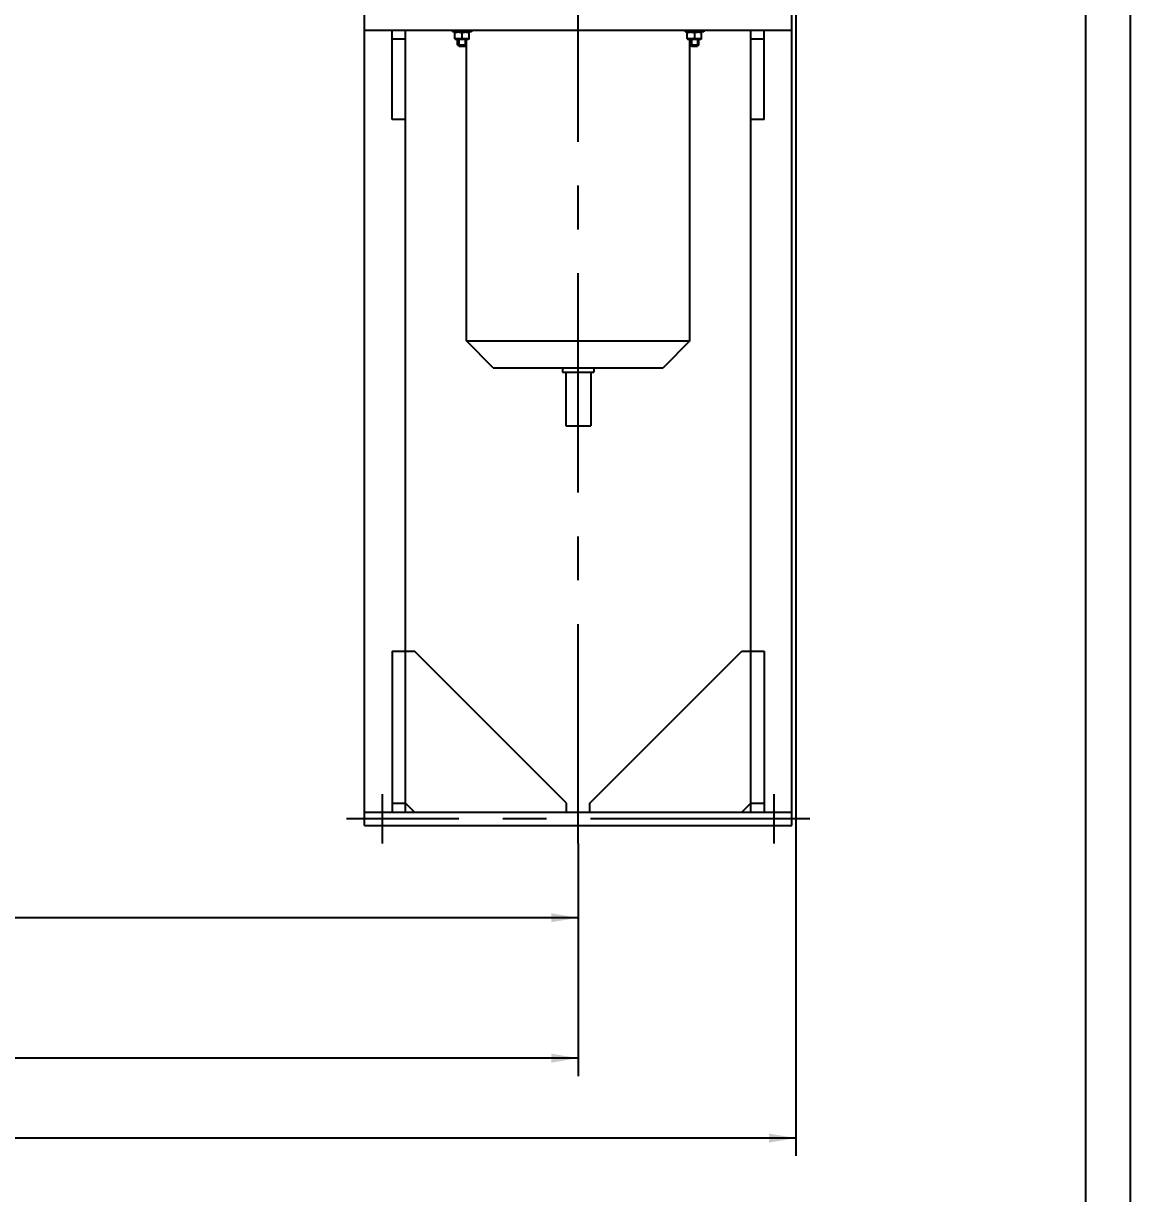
# Model space of a CAD drawing. Header units: millimetres. Extents: x 0 to 1189, y 0 to 841.
# Drawn here: x 1065.2 to 1189, y 574.8 to 705.6 of the extents above; entities that cross this region are included whole.
import ezdxf

# ---------------------------------------------------------------- set-up
doc = ezdxf.new("R2010")
doc.units = ezdxf.units.MM
doc.header["$LTSCALE"] = 65.395
doc.linetypes.add('CENTER', pattern=[0.6, 0.375, -0.075, 0.075, -0.075])
doc.layers.get('0').update_dxf_attribs({"linetype": 'CONTINUOUS'})
for name, color, linetype in [('ALL_AXIS', 7, 'CONTINUOUS'), ('ALL_CHAMFER', 7, 'CONTINUOUS'), ('ALL_DIMENSIONS', 7, 'CONTINUOUS')]:
    doc.layers.add(name, color=color, linetype=linetype)
doc.styles.get("Standard").update_dxf_attribs({"font": 'txt', "width": 0.7})
doc.dimstyles.new('DIMSTYLE_1', dxfattribs={"dimtxt": 3.5, "dimasz": 3, "dimexe": 0.18, "dimexo": 0.0625, "dimgap": 0.09, "dimtad": 1, "dimdec": 5, "dimlfac": 10, "dimdsep": 46, "dimtxsty": 'STANDARD', "dimblk": '_FILLED', "dimblk1": '_FILLED', "dimblk2": '_FILLED', "dimcen": 0.09, "dimadec": 0, "dimazin": 0, "dimtp": 2, "dimtm": 2, "dimtfac": 1, "dimtdec": 5, "dimtofl": 0, "dimtmove": 0, "dimatfit": 3, "dimldrblk": '_FILLED', "dimfxl": 1, "dimtolj": 1, "dimarcsym": 0})

# ---------------------------------------------------------------- blocks, each defined once
blk = doc.blocks.new('_FILLED')
at = {"color": 0, "linetype": 'BYBLOCK'}
blk.add_solid([(0, 0), (-1, 0.167), (-1, -0.167)], dxfattribs=at)
blk = doc.blocks.new('*D6')
at = {"layer": 'ALL_DIMENSIONS', "color": 2, "linetype": 'CONTINUOUS'}
for p, q in [((890.52, 616.6), (890.52, 603.6)), ((1127.22, 613.9), (1127.22, 603.6)), ((890.52, 605.6), (1008.87, 605.6)), ((1127.22, 605.6), (1008.87, 605.6))]:
    blk.add_line(p, q, dxfattribs=at)
at = {"layer": 'ALL_DIMENSIONS', "color": 2, "linetype": 'CONTINUOUS', "xscale": 3, "yscale": 3, "zscale": 3, "rotation": 180}
blk.add_blockref('_FILLED', (890.52, 605.6), dxfattribs=at)
at = {"layer": 'ALL_DIMENSIONS', "color": 2, "linetype": 'CONTINUOUS', "xscale": 3, "yscale": 3, "zscale": 3}
blk.add_blockref('_FILLED', (1127.22, 605.6), dxfattribs=at)
blk = doc.blocks.new('*D7')
at = {"layer": 'ALL_DIMENSIONS', "color": 2, "linetype": 'CONTINUOUS'}
for p, q in [((27.72, 722.4), (27.72, 587.9)), ((1127.22, 613.9), (1127.22, 587.9)), ((27.72, 589.9), (577.47, 589.9)), ((1127.22, 589.9), (577.47, 589.9))]:
    blk.add_line(p, q, dxfattribs=at)
at = {"layer": 'ALL_DIMENSIONS', "color": 2, "linetype": 'CONTINUOUS', "xscale": 3, "yscale": 3, "zscale": 3, "rotation": 180}
blk.add_blockref('_FILLED', (27.72, 589.9), dxfattribs=at)
at = {"layer": 'ALL_DIMENSIONS', "color": 2, "linetype": 'CONTINUOUS', "xscale": 3, "yscale": 3, "zscale": 3}
blk.add_blockref('_FILLED', (1127.22, 589.9), dxfattribs=at)
blk = doc.blocks.new('*D8')
at = {"layer": 'ALL_DIMENSIONS', "color": 2, "linetype": 'CONTINUOUS'}
for p, q in [((27.72, 722.4), (27.72, 578.96)), ((1151.57, 722.55), (1151.57, 578.96)), ((27.72, 580.96), (589.64, 580.96)), ((1151.57, 580.96), (589.64, 580.96))]:
    blk.add_line(p, q, dxfattribs=at)
at = {"layer": 'ALL_DIMENSIONS', "color": 2, "linetype": 'CONTINUOUS', "xscale": 3, "yscale": 3, "zscale": 3, "rotation": 180}
blk.add_blockref('_FILLED', (27.72, 580.96), dxfattribs=at)
at = {"layer": 'ALL_DIMENSIONS', "color": 2, "linetype": 'CONTINUOUS', "xscale": 3, "yscale": 3, "zscale": 3}
blk.add_blockref('_FILLED', (1151.57, 580.96), dxfattribs=at)

msp = doc.modelspace()

# ---------------------------------------------------------------- linework, layer by layer
at = {"color": 7, "linetype": 'CONTINUOUS'}
for p, q in [((1189, 0), (1189, 841)), ((1184, 5), (1184, 836)), ((1103.3181797, 615.9007175), (1103.3181797, 717.8007175)), ((1151.1181797, 615.9007175), (1151.1181797, 717.8007175)), ((1103.3181797, 704.8507175), (1151.1181797, 704.8507175)), ((1106.4181797, 694.8507175), (1106.4181797, 704.8507175)), ((1107.9181797, 617.4007175), (1107.9181797, 704.8507175)), ((1113.4981797, 704.6507175), (1113.4181797, 704.6045294)), ((1113.4181797, 703.8569055), (1113.4181797, 704.6045294)), ((1114.2181797, 704.5330763), (1114.2181797, 703.9283586)), ((1114.9381797, 704.6507175), (1115.0181797, 704.6045294)), ((1115.0181797, 703.8569055), (1115.0181797, 704.6045294)), ((1139.4981797, 704.6507175), (1139.4181797, 704.6045294)), ((1139.4181797, 703.8569055), (1139.4181797, 704.6045294)), ((1140.2181797, 704.5330763), (1140.2181797, 703.9283586)), ((1140.9381797, 704.6507175), (1141.0181797, 704.6045294)), ((1141.0181797, 703.8569055), (1141.0181797, 704.6045294)), ((1146.5181797, 617.4007175), (1146.5181797, 704.8507175)), ((1148.0181797, 694.8507175), (1148.0181797, 704.8507175)), ((1107.9181797, 703.8507175), (1106.4181797, 703.8507175)), ((1113.4181725, 703.8569096), (1113.4981797, 703.8107175)), ((1114.9381741, 703.8107175), (1113.4981852, 703.8107175)), ((1114.5581797, 703.0507175), (1113.8781797, 703.0507175)), ((1115.0181869, 703.8569096), (1114.9381797, 703.8107175)), ((1139.4181725, 703.8569096), (1139.4981797, 703.8107175)), ((1140.9381741, 703.8107175), (1139.4981852, 703.8107175)), ((1140.5581797, 703.0507175), (1139.8781797, 703.0507175)), ((1141.0181869, 703.8569096), (1140.9381797, 703.8107175)), ((1148.0181797, 703.8507175), (1146.5181797, 703.8507175)), ((1107.9181797, 694.8507175), (1106.4181797, 694.8507175)), ((1148.0181797, 694.8507175), (1146.5181797, 694.8507175)), ((1106.4181797, 635.4007175), (1108.9181797, 635.4007175)), ((1106.4181797, 635.4007175), (1106.4181797, 617.4007175)), ((1125.9181797, 618.4007175), (1108.9181797, 635.4007175)), ((1128.5181797, 618.4007175), (1145.5181797, 635.4007175)), ((1145.5181797, 635.4007175), (1148.0181797, 635.4007175)), ((1148.0181797, 635.4007175), (1148.0181797, 617.4007175)), ((1106.4181797, 618.4007175), (1107.9181797, 618.4007175)), ((1125.9181797, 617.4007175), (1125.9181797, 618.4007175)), ((1128.5181797, 617.4007175), (1128.5181797, 618.4007175)), ((1146.5181797, 618.4007175), (1148.0181797, 618.4007175)), ((1103.3181797, 617.4007175), (1151.1181797, 617.4007175)), ((1103.3181797, 615.9007175), (1151.1181797, 615.9007175))]:
    msp.add_line(p, q, dxfattribs=at)
at = {"color": 2, "linetype": 'CONTINUOUS'}
for p, q in [((1113.8781797, 703.8107175), (1113.8781797, 703.0507175)), ((1114.5581797, 703.8107175), (1114.5581797, 703.0507175)), ((1139.8781797, 703.8107175), (1139.8781797, 703.0507175)), ((1140.5581797, 703.8107175), (1140.5581797, 703.0507175))]:
    msp.add_line(p, q, dxfattribs=at)
at = {"color": 7, "linetype": 'CONTINUOUS'}
for points in [[(1114.2181797, 704.5330763), (1114.1656148, 704.5497235), (1114.1141357, 704.5641526), (1114.0639251, 704.5763479), (1114.0144349, 704.5863559), (1113.9651913, 704.5942454), (1113.916154, 704.599934), (1113.8671136, 704.6033684), (1113.8181028, 704.6045294), (1113.7690939, 704.6033613), (1113.720059, 704.5999203), (1113.6710293, 704.5942261), (1113.6217999, 704.5863333), (1113.5723364, 704.5763263), (1113.5221581, 704.5641354), (1113.4707109, 704.5497135), (1113.4181797, 704.5330763)], [(1115.0181797, 704.5330763), (1114.9656148, 704.5497235), (1114.9141357, 704.5641526), (1114.8639251, 704.5763479), (1114.8144349, 704.5863559), (1114.7651913, 704.5942454), (1114.716154, 704.599934), (1114.6671136, 704.6033684), (1114.6181028, 704.6045294), (1114.5690939, 704.6033613), (1114.520059, 704.5999203), (1114.4710293, 704.5942261), (1114.4217999, 704.5863333), (1114.3723364, 704.5763263), (1114.3221581, 704.5641354), (1114.2707109, 704.5497135), (1114.2181797, 704.5330763)], [(1140.2181797, 704.5330763), (1140.1656148, 704.5497235), (1140.1141357, 704.5641526), (1140.0639251, 704.5763479), (1140.0144349, 704.5863559), (1139.9651913, 704.5942454), (1139.916154, 704.599934), (1139.8671136, 704.6033684), (1139.8181028, 704.6045294), (1139.7690939, 704.6033613), (1139.720059, 704.5999203), (1139.6710293, 704.5942261), (1139.6217999, 704.5863333), (1139.5723364, 704.5763263), (1139.5221581, 704.5641354), (1139.4707109, 704.5497135), (1139.4181797, 704.5330763)], [(1141.0181797, 704.5330763), (1140.9656148, 704.5497235), (1140.9141357, 704.5641526), (1140.8639251, 704.5763479), (1140.8144349, 704.5863559), (1140.7651913, 704.5942454), (1140.716154, 704.599934), (1140.6671136, 704.6033684), (1140.6181028, 704.6045294), (1140.5690939, 704.6033613), (1140.520059, 704.5999203), (1140.4710293, 704.5942261), (1140.4217999, 704.5863333), (1140.3723364, 704.5763263), (1140.3221581, 704.5641354), (1140.2707109, 704.5497135), (1140.2181797, 704.5330763)], [(1114.2181797, 703.9283586), (1114.1713879, 703.9134548), (1114.1255127, 703.90031), (1114.0806931, 703.8889404), (1114.0365116, 703.8792974), (1113.9926188, 703.8713187), (1113.9489495, 703.8650611), (1113.9053202, 703.8605492), (1113.8617361, 703.8578174), (1113.8181353, 703.8569133), (1113.774535, 703.8578211), (1113.7309518, 703.8605566), (1113.6873256, 703.8650715), (1113.6436631, 703.8713313), (1113.599781, 703.8793108), (1113.5556161, 703.8889521), (1113.5108149, 703.9003186), (1113.4649559, 703.9134596), (1113.4181797, 703.9283586)], [(1115.0181797, 703.9283586), (1114.9760831, 703.9148864), (1114.934734, 703.9028339), (1114.8942295, 703.8922132), (1114.8542778, 703.8829881), (1114.8146477, 703.8751152), (1114.7752546, 703.8686273), (1114.7359416, 703.8635319), (1114.6966948, 703.859862), (1114.657443, 703.8576514), (1114.6182009, 703.8569055), (1114.5789619, 703.8576496), (1114.5397181, 703.859858), (1114.5004839, 703.8635244), (1114.4611858, 703.8686154), (1114.4218067, 703.8750979), (1114.3821915, 703.8829644), (1114.3422684, 703.8921781), (1114.3017706, 703.9027937), (1114.2603714, 703.9148592), (1114.2181797, 703.9283586)], [(1140.2181797, 703.9283586), (1140.1713879, 703.9134548), (1140.1255127, 703.90031), (1140.0806931, 703.8889404), (1140.0365116, 703.8792974), (1139.9926188, 703.8713187), (1139.9489495, 703.8650611), (1139.9053202, 703.8605492), (1139.8617361, 703.8578174), (1139.8181353, 703.8569133), (1139.774535, 703.8578211), (1139.7309518, 703.8605566), (1139.6873256, 703.8650715), (1139.6436631, 703.8713313), (1139.599781, 703.8793108), (1139.5556161, 703.8889521), (1139.5108149, 703.9003186), (1139.4649559, 703.9134596), (1139.4181797, 703.9283586)], [(1141.0181797, 703.9283586), (1140.9760831, 703.9148864), (1140.934734, 703.9028339), (1140.8942295, 703.8922132), (1140.8542778, 703.8829881), (1140.8146477, 703.8751152), (1140.7752546, 703.8686273), (1140.7359416, 703.8635319), (1140.6966948, 703.859862), (1140.657443, 703.8576514), (1140.6182009, 703.8569055), (1140.5789619, 703.8576496), (1140.5397181, 703.859858), (1140.5004839, 703.8635244), (1140.4611858, 703.8686154), (1140.4218067, 703.8750979), (1140.3821915, 703.8829644), (1140.3422684, 703.8921781), (1140.3017706, 703.9027937), (1140.2603714, 703.9148592), (1140.2181797, 703.9283586)]]:
    msp.add_lwpolyline(points, dxfattribs=at)
at = {"layer": 'ALL_AXIS', "color": 7, "linetype": 'CENTER'}
for p, q in [((1127.2181797, 613.9007175), (1127.2181797, 758.2007188)), ((1105.3181797, 613.9007175), (1105.3181797, 619.4007175)), ((1149.1181797, 613.9007175), (1149.1181797, 619.4007175)), ((1153.1181797, 616.6507175), (1101.3181797, 616.6507175))]:
    msp.add_line(p, q, dxfattribs=at)
at = {"layer": 'ALL_AXIS', "color": 7, "linetype": 'CONTINUOUS'}
for p, q in [((1113.1681797, 704.8507175), (1113.1681797, 704.6507175)), ((1115.2681797, 704.6507175), (1113.1681797, 704.6507175)), ((1113.4981797, 704.6507175), (1113.4181797, 704.6045294)), ((1114.9381797, 704.6507175), (1115.0181797, 704.6045294)), ((1115.2681797, 704.8507175), (1115.2681797, 704.6507175)), ((1139.1681797, 704.8507175), (1139.1681797, 704.6507175)), ((1141.2681797, 704.6507175), (1139.1681797, 704.6507175)), ((1139.4981797, 704.6507175), (1139.4181797, 704.6045294)), ((1140.9381797, 704.6507175), (1141.0181797, 704.6045294)), ((1141.2681797, 704.8507175), (1141.2681797, 704.6507175)), ((1113.7181797, 703.2107175), (1113.7181797, 703.8107175)), ((1114.7181797, 670.1007175), (1114.7181797, 703.8107175)), ((1139.7181797, 670.1007175), (1139.7181797, 703.8107175)), ((1140.7181797, 703.2107175), (1140.7181797, 703.8107175)), ((1114.7181797, 670.1007175), (1139.7181797, 670.1007175)), ((1117.7181797, 667.1007175), (1114.7181797, 670.1007175)), ((1139.7181797, 670.1007175), (1136.7181797, 667.1007175)), ((1117.7181797, 667.1007175), (1136.7181797, 667.1007175)), ((1125.4681797, 667.1007175), (1125.4681797, 666.6007175)), ((1125.4681797, 666.6007175), (1128.9681797, 666.6007175)), ((1125.8181797, 666.6007175), (1125.8181797, 660.6007175)), ((1128.6181797, 666.6007175), (1128.6181797, 660.6007175)), ((1128.9681797, 667.1007175), (1128.9681797, 666.6007175)), ((1125.8181797, 660.6007175), (1128.6181797, 660.6007175))]:
    msp.add_line(p, q, dxfattribs=at)
at = {"layer": 'ALL_CHAMFER', "color": 7, "linetype": 'CONTINUOUS'}
for p, q in [((1113.7181797, 703.2107175), (1113.7181797, 703.8107175)), ((1113.7181797, 703.2107175), (1114.7181797, 703.2107175)), ((1113.8781797, 703.0507175), (1113.7181797, 703.2107175)), ((1113.8781797, 703.0507175), (1114.5581797, 703.0507175)), ((1114.7181797, 703.2107175), (1114.5581797, 703.0507175)), ((1114.7181797, 703.2107175), (1114.7181797, 703.8107175)), ((1139.7181797, 703.2107175), (1139.7181797, 703.8107175)), ((1139.7181797, 703.2107175), (1140.7181797, 703.2107175)), ((1139.8781797, 703.0507175), (1139.7181797, 703.2107175)), ((1139.8781797, 703.0507175), (1140.5581797, 703.0507175)), ((1140.7181797, 703.2107175), (1140.5581797, 703.0507175)), ((1140.7181797, 703.2107175), (1140.7181797, 703.8107175)), ((1107.9181797, 618.4007175), (1108.9181797, 617.4007175)), ((1145.5181797, 617.4007175), (1146.5181797, 618.4007175))]:
    msp.add_line(p, q, dxfattribs=at)

# ---------------------------------------------------------------- dimensions: what is measured, and where the dimension line sits
at = {"layer": 'ALL_DIMENSIONS', "color": 2, "linetype": 'CONTINUOUS'}
for base, p1, picture, middle in [((27.7181796641, 580.9599842335), (1151.5681796641, 722.5507174637), '*D8', (584.8807674898, 581.8349842335)), ((27.7181796641, 589.9007174637), (1127.2181796641, 613.9007174637), '*D7', (571.3431796641, 590.7757174637))]:
    dim = msp.add_linear_dim(base=base, p1=p1, p2=(27.7181796641, 722.4007174637), angle=180, dimstyle='DIMSTYLE_1', dxfattribs=at)
    dim.commit()
    dim.dimension.update_dxf_attribs({"geometry": picture, "text_midpoint": middle, "dimtype": 160})
dim = msp.add_linear_dim(base=(1127.2181797, 605.6048555), p1=(890.5181797, 616.6007175), p2=(1127.2181797, 613.9007175), dimstyle='DIMSTYLE_1', dxfattribs=at)
dim.commit()
dim.dimension.update_dxf_attribs({"geometry": '*D6', "text_midpoint": (1003.9681797, 606.4798555), "dimtype": 160})

doc.saveas('drawing.dxf')
